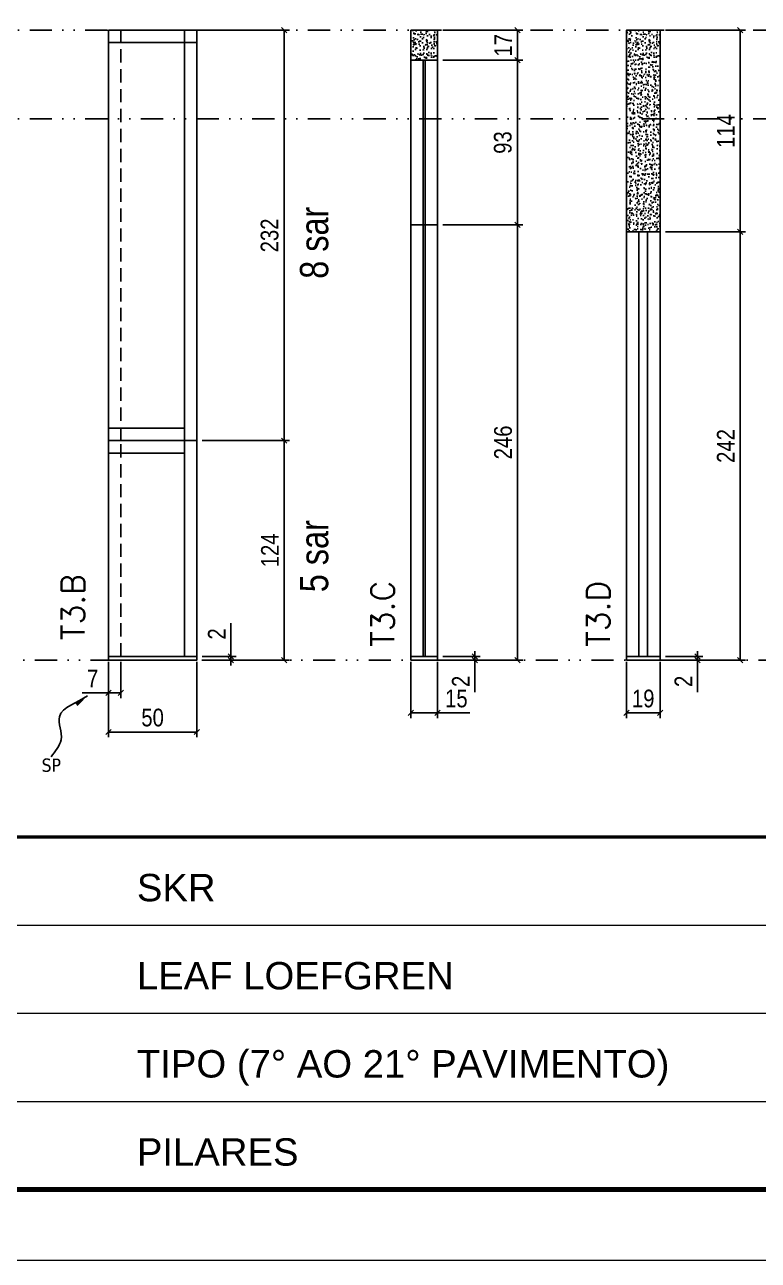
# Model space of a CAD drawing. Extents: x 14400 to 27878, y -21631 to 6985.
# Drawn here: x 15049 to 15463, y -7848 to -7150 of the extents above; entities that cross this region are included whole.
import ezdxf

# ---------------------------------------------------------------- set-up
doc = ezdxf.new("R2010")
doc.units = 0
for name, pattern in [('CONTINUO', [0]), ('DASHED', [0.75, 0.5, -0.25]), ('DIVIDE2', [0.625, 0.25, -0.125, 0, -0.125, 0, -0.125]), ('HIDDEN', [0.375, 0.25, -0.125])]:
    doc.linetypes.add(name, pattern=pattern)
for name, color, linetype in [('COTA', 241, 'Continuous'), ('NOMENCLATURA', 7, 'Continuous'), ('Nível', 160, 'Continuous'), ('Painéis', 200, 'Continuous'), ('SARR_2.2x7', 40, 'Continuous'), ('Sarrafo de Pressão', 42, 'HIDDEN'), ('texto', 7, 'Continuous')]:
    doc.layers.add(name, color=color, linetype=linetype)
for name, color, linetype, lineweight in [('Folhas', 255, 'Continuous', 9), ('SARRAFO DE PRESSAO', 251, 'DASHED', 9), ('Texto Seção', 7, 'Continuous', 15)]:
    doc.layers.add(name, color=color, linetype=linetype, lineweight=lineweight)
doc.styles.add('ARIAL', font='arial.ttf')
doc.styles.add('ARIAL_NARROW', font='ARIALN.TTF', dxfattribs={"height": 0.2})
doc.styles.add('COTA TECNICA', font='techl___.ttf', dxfattribs={"height": 10})
doc.styles.add('COTA TECNICA-50', font='techl___.ttf', dxfattribs={"height": 10})
doc.styles.add('REGUA-120', font='ROMANS.shx', dxfattribs={"height": 15})
doc.styles.get("Standard").update_dxf_attribs({"font": 'arial.ttf'})
doc.dimstyles.new('COTA PAINEL-50', dxfattribs={"dimtxt": 10, "dimasz": 3, "dimexe": 3, "dimexo": 3, "dimgap": 3, "dimtad": 1, "dimdec": 1, "dimzin": 12, "dimdsep": 46, "dimtxsty": 'COTA TECNICA-50', "dimblk1": 'OBLIQUE', "dimblk2": 'OBLIQUE', "dimsah": 1, "dimcen": 0.9, "dimclrd": 4, "dimclre": 4, "dimclrt": 240, "dimadec": 1, "dimazin": 3, "dimtfac": 1, "dimtdec": 1, "dimtmove": 0, "dimatfit": 3, "dimfxl": 1, "dimtolj": 1, "dimtzin": 12, "dimarcsym": 0})
doc.dimstyles.new('PAINEL', dxfattribs={"dimtxt": 10, "dimasz": 3, "dimexe": 3, "dimexo": 3, "dimgap": 3, "dimtad": 1, "dimdec": 1, "dimzin": 12, "dimdsep": 46, "dimtxsty": 'COTA TECNICA', "dimblk1": 'OBLIQUE', "dimblk2": 'OBLIQUE', "dimsah": 1, "dimcen": 0.9, "dimclrd": 4, "dimclre": 4, "dimclrt": 240, "dimadec": 1, "dimazin": 3, "dimtfac": 1, "dimtdec": 1, "dimtmove": 0, "dimatfit": 3, "dimfxl": 1, "dimtolj": 1, "dimtzin": 12, "dimarcsym": 0})
doc.dimstyles.get("Standard").update_dxf_attribs({"dimtxt": 0.18, "dimasz": 0.18, "dimexe": 0.18, "dimexo": 0.0625, "dimgap": 0.09, "dimtad": 0, "dimtih": 1, "dimtoh": 1, "dimdec": 4, "dimzin": 0, "dimdsep": 46, "dimtxsty": 'Standard', "dimcen": 0.09, "dimadec": 0, "dimazin": 0, "dimtfac": 1, "dimtdec": 4, "dimtofl": 0, "dimtmove": 0, "dimatfit": 3, "dimfxl": 1, "dimtolj": 1, "dimtzin": 0, "dimarcsym": 0})

# ---------------------------------------------------------------- blocks, each defined once
blk = doc.blocks.new('9999999999')
at = {"color": 30, "linetype": 'CONTINUO'}
for p, q in [((98564.56, 34379.64), (99583.98, 34379.64)), ((98564.56, 34329.83), (99487.98, 34329.83)), ((98564.56, 34280.02), (99487.98, 34280.02))]:
    blk.add_line(p, q, dxfattribs=at)
at = {"color": 30, "linetype": 'CONTINUO', "const_width": 2}
blk.add_lwpolyline([(99583.98, 34230.21), (99583.98, 34414.45, 0.414214), (99568.98, 34429.45), (98228.98, 34429.45, 0.414214), (98213.98, 34414.45), (98213.98, 34245.21, 0.414214), (98228.98, 34230.21), (99583.98, 34230.21)], format="xyb", dxfattribs=at)
at = {"layer": 'Folhas'}
blk.add_lwpolyline([(98138.98, 34190.21), (99623.98, 34190.21), (99623.98, 35240.21), (98138.98, 35240.21)], close=True, dxfattribs=at)
at = {"layer": 'Folhas', "color": 30, "const_width": 3}
blk.add_lwpolyline([(98213.98, 34230.21), (99583.98, 34230.21), (99583.98, 35200.21), (98213.98, 35200.21)], close=True, dxfattribs=at)
at = {"color": 7, "linetype": 'Continuous', "ltscale": 5, "style": 'ARIAL'}
for s, height, p in [('SKR', 15.483, (98837.68, 34393.13)), ('LEAF LOEFGREN', 15.4829, (98837.68, 34343.32)), ('TIPO (7° AO 21° PAVIMENTO)', 15.4829, (98837.68, 34293.51)), ('PILARES', 15.483, (98837.68, 34243.7))]:
    blk.add_text(s, height=height, dxfattribs=at).set_placement(p)
blk = doc.blocks.new('_Oblique')
at = {"color": 0, "linetype": 'ByBlock', "lineweight": -2}
blk.add_line((-0.5, -0.5), (0.5, 0.5), dxfattribs=at)
blk = doc.blocks.new('*D2420')
at = {"layer": 'COTA', "color": 4, "lineweight": -2, "transparency": 16777216}
for p, q in [((15096.06, -7509.89), (15096.06, -7552.57)), ((15146.06, -7509.89), (15146.06, -7552.57)), ((15096.06, -7549.57), (15146.06, -7549.57))]:
    blk.add_line(p, q, dxfattribs=at)
at = {"layer": 'Defpoints', "color": 0, "transparency": 16777216}
for p in [(15096.06, -7506.89), (15146.06, -7506.89), (15146.06, -7549.57)]:
    blk.add_point(p, dxfattribs=at)
at = {"layer": 'COTA', "color": 4, "lineweight": -2, "transparency": 16777216, "xscale": 3, "yscale": 3, "zscale": 3, "rotation": 180}
blk.add_blockref('_Oblique', (15096.06, -7549.57), dxfattribs=at)
at = {"layer": 'COTA', "color": 4, "lineweight": -2, "transparency": 16777216, "xscale": 3, "yscale": 3, "zscale": 3}
blk.add_blockref('_Oblique', (15146.06, -7549.57), dxfattribs=at)
at = {"layer": 'COTA', "color": 240, "transparency": 16777216, "insert": (15121.06, -7541.46), "char_height": 10, "attachment_point": 5, "style": 'COTA TECNICA'}
blk.add_mtext('\\A1;50', dxfattribs=at)
blk = doc.blocks.new('*D2421')
at = {"layer": 'COTA', "color": 4, "lineweight": -2, "transparency": 16777216}
for p, q in [((15096.06, -7511.89), (15096.06, -7530.4)), ((15103.06, -7509.89), (15103.06, -7530.4)), ((15096.06, -7527.4), (15081.33, -7527.4)), ((15103.06, -7527.4), (15096.06, -7527.4))]:
    blk.add_line(p, q, dxfattribs=at)
at = {"layer": 'Defpoints', "color": 0, "transparency": 16777216}
for p in [(15103.06, -7506.89), (15096.06, -7508.89), (15096.06, -7527.4)]:
    blk.add_point(p, dxfattribs=at)
at = {"layer": 'COTA', "color": 4, "lineweight": -2, "transparency": 16777216, "xscale": 3, "yscale": 3, "zscale": 3, "rotation": 180}
blk.add_blockref('_Oblique', (15096.06, -7527.4), dxfattribs=at)
at = {"layer": 'COTA', "color": 4, "lineweight": -2, "transparency": 16777216, "xscale": 3, "yscale": 3, "zscale": 3}
blk.add_blockref('_Oblique', (15103.06, -7527.4), dxfattribs=at)
at = {"layer": 'COTA', "color": 240, "transparency": 16777216, "insert": (15087.2, -7519.33), "char_height": 10, "attachment_point": 5, "style": 'COTA TECNICA-50'}
blk.add_mtext('\\A1;7', dxfattribs=at)
blk = doc.blocks.new('*D2422')
at = {"layer": 'COTA', "color": 4, "lineweight": -2, "transparency": 16777216}
for p, q in [((15165.32, -7506.89), (15165.32, -7488.09)), ((15149.06, -7506.89), (15168.32, -7506.89)), ((15165.32, -7508.89), (15165.32, -7506.89)), ((15149.06, -7508.89), (15168.32, -7508.89)), ((15165.32, -7508.89), (15165.32, -7511.89))]:
    blk.add_line(p, q, dxfattribs=at)
at = {"layer": 'Defpoints', "color": 0, "transparency": 16777216}
for p in [(15146.06, -7506.89), (15146.06, -7508.89), (15165.32, -7508.89)]:
    blk.add_point(p, dxfattribs=at)
at = {"layer": 'COTA', "color": 4, "lineweight": -2, "transparency": 16777216, "xscale": 3, "yscale": 3, "zscale": 3}
for p, rotation in [((15165.32, -7506.89), 270), ((15165.32, -7508.89), 90)]:
    blk.add_blockref('_Oblique', p, dxfattribs=dict(at, rotation=rotation))
at = {"layer": 'COTA', "color": 240, "transparency": 16777216, "insert": (15157.32, -7494.14), "char_height": 10, "attachment_point": 5, "rotation": 90, "style": 'COTA TECNICA-50'}
blk.add_mtext('\\A1;2', dxfattribs=at)
blk = doc.blocks.new('*D2414')
at = {"layer": 'COTA', "color": 4, "lineweight": -2, "transparency": 16777216}
for p, q in [((15267.02, -7509.89), (15267.02, -7541.79)), ((15282.02, -7509.89), (15282.02, -7541.79)), ((15267.02, -7538.79), (15282.02, -7538.79)), ((15282.02, -7538.79), (15300.39, -7538.79))]:
    blk.add_line(p, q, dxfattribs=at)
at = {"layer": 'Defpoints', "color": 0, "transparency": 16777216}
for p in [(15267.02, -7506.89), (15282.02, -7506.89), (15282.02, -7538.79)]:
    blk.add_point(p, dxfattribs=at)
at = {"layer": 'COTA', "color": 4, "lineweight": -2, "transparency": 16777216, "xscale": 3, "yscale": 3, "zscale": 3, "rotation": 180}
blk.add_blockref('_Oblique', (15267.02, -7538.79), dxfattribs=at)
at = {"layer": 'COTA', "color": 4, "lineweight": -2, "transparency": 16777216, "xscale": 3, "yscale": 3, "zscale": 3}
blk.add_blockref('_Oblique', (15282.02, -7538.79), dxfattribs=at)
at = {"layer": 'COTA', "color": 240, "transparency": 16777216, "insert": (15292.71, -7530.68), "char_height": 10, "attachment_point": 5, "style": 'COTA TECNICA'}
blk.add_mtext('\\A1;15', dxfattribs=at)
blk = doc.blocks.new('*D2415')
at = {"layer": 'COTA', "color": 4, "lineweight": -2, "transparency": 16777216}
for p, q in [((15285.02, -7506.89), (15306.21, -7506.89)), ((15303.21, -7506.89), (15303.21, -7503.89)), ((15303.21, -7506.89), (15303.21, -7508.89)), ((15285.02, -7508.89), (15306.21, -7508.89)), ((15303.21, -7508.89), (15303.21, -7527))]:
    blk.add_line(p, q, dxfattribs=at)
at = {"layer": 'Defpoints', "color": 0, "transparency": 16777216}
for p in [(15282.02, -7506.89), (15303.21, -7506.89), (15282.02, -7508.89)]:
    blk.add_point(p, dxfattribs=at)
at = {"layer": 'COTA', "color": 4, "lineweight": -2, "transparency": 16777216, "xscale": 3, "yscale": 3, "zscale": 3}
for p, rotation in [((15303.21, -7506.89), 270), ((15303.21, -7508.89), 90)]:
    blk.add_blockref('_Oblique', p, dxfattribs=dict(at, rotation=rotation))
at = {"layer": 'COTA', "color": 240, "transparency": 16777216, "insert": (15295.21, -7520.95), "char_height": 10, "attachment_point": 5, "rotation": 90, "style": 'COTA TECNICA-50'}
blk.add_mtext('\\A1;2', dxfattribs=at)
blk = doc.blocks.new('*D2416')
at = {"layer": 'COTA', "color": 4, "lineweight": -2, "transparency": 16777216}
for p, q in [((15285.02, -7262.89), (15330.23, -7262.89)), ((15327.23, -7508.89), (15327.23, -7262.89)), ((15285.02, -7508.89), (15330.23, -7508.89))]:
    blk.add_line(p, q, dxfattribs=at)
at = {"layer": 'Defpoints', "color": 0, "transparency": 16777216}
for p in [(15282.02, -7262.89), (15327.23, -7262.89), (15282.02, -7508.89)]:
    blk.add_point(p, dxfattribs=at)
at = {"layer": 'COTA', "color": 4, "lineweight": -2, "transparency": 16777216, "xscale": 3, "yscale": 3, "zscale": 3}
for p, rotation in [((15327.23, -7262.89), 90), ((15327.23, -7508.89), 270)]:
    blk.add_blockref('_Oblique', p, dxfattribs=dict(at, rotation=rotation))
at = {"layer": 'COTA', "color": 240, "transparency": 16777216, "insert": (15319.13, -7385.89), "char_height": 10, "attachment_point": 5, "rotation": 90, "style": 'COTA TECNICA-50'}
blk.add_mtext('\\A1;246', dxfattribs=at)
blk = doc.blocks.new('*D2433')
at = {"layer": 'COTA', "color": 4, "lineweight": -2, "transparency": 16777216}
for p, q in [((15285.02, -7152.89), (15330.23, -7152.89)), ((15327.23, -7169.89), (15327.23, -7152.89)), ((15285.02, -7169.89), (15330.23, -7169.89))]:
    blk.add_line(p, q, dxfattribs=at)
at = {"layer": 'Defpoints', "color": 0, "transparency": 16777216}
for p in [(15282.02, -7152.89), (15327.23, -7152.89), (15282.02, -7169.89)]:
    blk.add_point(p, dxfattribs=at)
at = {"layer": 'COTA', "color": 4, "lineweight": -2, "transparency": 16777216, "xscale": 3, "yscale": 3, "zscale": 3}
for p, rotation in [((15327.23, -7152.89), 90), ((15327.23, -7169.89), 270)]:
    blk.add_blockref('_Oblique', p, dxfattribs=dict(at, rotation=rotation))
at = {"layer": 'COTA', "color": 240, "transparency": 16777216, "insert": (15319.16, -7161.39), "char_height": 10, "attachment_point": 5, "rotation": 90, "style": 'COTA TECNICA'}
blk.add_mtext('\\A1;17', dxfattribs=at)
blk = doc.blocks.new('*D2417')
at = {"layer": 'COTA', "color": 4, "lineweight": -2, "transparency": 16777216}
for p, q in [((15388.79, -7509.89), (15388.79, -7541.79)), ((15407.79, -7509.89), (15407.79, -7541.79)), ((15388.79, -7538.79), (15407.79, -7538.79))]:
    blk.add_line(p, q, dxfattribs=at)
at = {"layer": 'Defpoints', "color": 0, "transparency": 16777216}
for p in [(15388.79, -7506.89), (15407.79, -7506.89), (15407.79, -7538.79)]:
    blk.add_point(p, dxfattribs=at)
at = {"layer": 'COTA', "color": 4, "lineweight": -2, "transparency": 16777216, "xscale": 3, "yscale": 3, "zscale": 3, "rotation": 180}
blk.add_blockref('_Oblique', (15388.79, -7538.79), dxfattribs=at)
at = {"layer": 'COTA', "color": 4, "lineweight": -2, "transparency": 16777216, "xscale": 3, "yscale": 3, "zscale": 3}
blk.add_blockref('_Oblique', (15407.79, -7538.79), dxfattribs=at)
at = {"layer": 'COTA', "color": 240, "transparency": 16777216, "insert": (15398.29, -7530.7), "char_height": 10, "attachment_point": 5, "style": 'COTA TECNICA'}
blk.add_mtext('\\A1;19', dxfattribs=at)
blk = doc.blocks.new('*D2418')
at = {"layer": 'COTA', "color": 4, "lineweight": -2, "transparency": 16777216}
for p, q in [((15410.79, -7506.89), (15431.99, -7506.89)), ((15428.99, -7506.89), (15428.99, -7503.89)), ((15428.99, -7506.89), (15428.99, -7508.89)), ((15410.79, -7508.89), (15431.99, -7508.89)), ((15428.99, -7508.89), (15428.99, -7527))]:
    blk.add_line(p, q, dxfattribs=at)
at = {"layer": 'Defpoints', "color": 0, "transparency": 16777216}
for p in [(15407.79, -7506.89), (15428.99, -7506.89), (15407.79, -7508.89)]:
    blk.add_point(p, dxfattribs=at)
at = {"layer": 'COTA', "color": 4, "lineweight": -2, "transparency": 16777216, "xscale": 3, "yscale": 3, "zscale": 3}
for p, rotation in [((15428.99, -7506.89), 270), ((15428.99, -7508.89), 90)]:
    blk.add_blockref('_Oblique', p, dxfattribs=dict(at, rotation=rotation))
at = {"layer": 'COTA', "color": 240, "transparency": 16777216, "insert": (15420.99, -7520.95), "char_height": 10, "attachment_point": 5, "rotation": 90, "style": 'COTA TECNICA-50'}
blk.add_mtext('\\A1;2', dxfattribs=at)
blk = doc.blocks.new('*D2419')
at = {"layer": 'COTA', "color": 4, "lineweight": -2, "transparency": 16777216}
for p, q in [((15410.79, -7266.89), (15456, -7266.89)), ((15453, -7508.89), (15453, -7266.89)), ((15410.79, -7508.89), (15456, -7508.89))]:
    blk.add_line(p, q, dxfattribs=at)
at = {"layer": 'Defpoints', "color": 0, "transparency": 16777216}
for p in [(15407.79, -7266.89), (15453, -7266.89), (15407.79, -7508.89)]:
    blk.add_point(p, dxfattribs=at)
at = {"layer": 'COTA', "color": 4, "lineweight": -2, "transparency": 16777216, "xscale": 3, "yscale": 3, "zscale": 3}
for p, rotation in [((15453, -7266.89), 90), ((15453, -7508.89), 270)]:
    blk.add_blockref('_Oblique', p, dxfattribs=dict(at, rotation=rotation))
at = {"layer": 'COTA', "color": 240, "transparency": 16777216, "insert": (15444.93, -7387.89), "char_height": 10, "attachment_point": 5, "rotation": 90, "style": 'COTA TECNICA-50'}
blk.add_mtext('\\A1;242', dxfattribs=at)
blk = doc.blocks.new('*D2434')
at = {"layer": 'COTA', "color": 4, "lineweight": -2, "transparency": 16777216}
for p, q in [((15410.79, -7152.89), (15456, -7152.89)), ((15453, -7266.89), (15453, -7152.89)), ((15410.79, -7266.89), (15456, -7266.89))]:
    blk.add_line(p, q, dxfattribs=at)
at = {"layer": 'Defpoints', "color": 0, "transparency": 16777216}
for p in [(15407.79, -7152.89), (15453, -7152.89), (15407.79, -7266.89)]:
    blk.add_point(p, dxfattribs=at)
at = {"layer": 'COTA', "color": 4, "lineweight": -2, "transparency": 16777216, "xscale": 3, "yscale": 3, "zscale": 3}
for p, rotation in [((15453, -7152.89), 90), ((15453, -7266.89), 270)]:
    blk.add_blockref('_Oblique', p, dxfattribs=dict(at, rotation=rotation))
at = {"layer": 'COTA', "color": 240, "transparency": 16777216, "insert": (15444.93, -7209.89), "char_height": 10, "attachment_point": 5, "rotation": 90, "style": 'COTA TECNICA'}
blk.add_mtext('\\A1;114', dxfattribs=at)
blk = doc.blocks.new('*D2432')
at = {"layer": 'COTA', "color": 4, "lineweight": -2, "transparency": 16777216}
for p, q in [((15285.02, -7169.89), (15330.23, -7169.89)), ((15327.23, -7262.89), (15327.23, -7169.89)), ((15285.02, -7262.89), (15330.23, -7262.89))]:
    blk.add_line(p, q, dxfattribs=at)
at = {"layer": 'Defpoints', "color": 0, "transparency": 16777216}
for p in [(15282.02, -7169.89), (15327.23, -7169.89), (15282.02, -7262.89)]:
    blk.add_point(p, dxfattribs=at)
at = {"layer": 'COTA', "color": 4, "lineweight": -2, "transparency": 16777216, "xscale": 3, "yscale": 3, "zscale": 3}
for p, rotation in [((15327.23, -7169.89), 90), ((15327.23, -7262.89), 270)]:
    blk.add_blockref('_Oblique', p, dxfattribs=dict(at, rotation=rotation))
at = {"layer": 'COTA', "color": 240, "transparency": 16777216, "insert": (15318.98, -7216.39), "char_height": 10, "attachment_point": 5, "rotation": 90, "style": 'COTA TECNICA'}
blk.add_mtext('\\A1;93', dxfattribs=at)
blk = doc.blocks.new('*D2441')
at = {"layer": 'COTA', "color": 4, "linetype": 'ByBlock', "lineweight": -2, "transparency": 16777216}
for p, q in [((15149.06, -7384.89), (15198.43, -7384.89)), ((15195.43, -7508.89), (15195.43, -7384.89)), ((15149.06, -7508.89), (15198.43, -7508.89))]:
    blk.add_line(p, q, dxfattribs=at)
at = {"layer": 'Defpoints', "color": 0, "linetype": 'ByBlock', "transparency": 16777216}
for p in [(15146.06, -7384.89), (15195.43, -7384.89), (15146.06, -7508.89)]:
    blk.add_point(p, dxfattribs=at)
at = {"layer": 'COTA', "color": 4, "linetype": 'ByBlock', "lineweight": -2, "transparency": 16777216, "xscale": 3, "yscale": 3, "zscale": 3}
for p, rotation in [((15195.43, -7384.89), 90), ((15195.43, -7508.89), 270)]:
    blk.add_blockref('_Oblique', p, dxfattribs=dict(at, rotation=rotation))
at = {"layer": 'COTA', "color": 240, "linetype": 'ByBlock', "transparency": 16777216, "insert": (15187.36, -7446.89), "char_height": 10, "attachment_point": 5, "rotation": 90, "style": 'COTA TECNICA'}
blk.add_mtext('\\A1;124', dxfattribs=at)
blk = doc.blocks.new('*D2439')
at = {"layer": 'COTA', "color": 4, "linetype": 'ByBlock', "lineweight": -2, "transparency": 16777216}
for p, q in [((15149.06, -7384.89), (15198.43, -7384.89)), ((15195.43, -7508.89), (15195.43, -7384.89)), ((15149.06, -7508.89), (15198.43, -7508.89))]:
    blk.add_line(p, q, dxfattribs=at)
at = {"layer": 'Defpoints', "color": 0, "linetype": 'ByBlock', "transparency": 16777216}
for p in [(15146.06, -7384.89), (15195.43, -7384.89), (15146.06, -7508.89)]:
    blk.add_point(p, dxfattribs=at)
at = {"layer": 'COTA', "color": 4, "linetype": 'ByBlock', "lineweight": -2, "transparency": 16777216, "xscale": 3, "yscale": 3, "zscale": 3}
for p, rotation in [((15195.43, -7384.89), 90), ((15195.43, -7508.89), 270)]:
    blk.add_blockref('_Oblique', p, dxfattribs=dict(at, rotation=rotation))
at = {"layer": 'COTA', "color": 240, "linetype": 'ByBlock', "transparency": 16777216, "insert": (15187.36, -7446.89), "char_height": 10, "attachment_point": 5, "rotation": 90, "style": 'COTA TECNICA'}
blk.add_mtext('\\A1;124', dxfattribs=at)
blk = doc.blocks.new('*D2440')
at = {"layer": 'COTA', "color": 4, "lineweight": -2, "transparency": 16777216}
for p, q in [((15149.06, -7152.89), (15198.43, -7152.89)), ((15195.43, -7384.89), (15195.43, -7152.89)), ((15149.06, -7384.89), (15198.43, -7384.89))]:
    blk.add_line(p, q, dxfattribs=at)
at = {"layer": 'Defpoints', "color": 0, "transparency": 16777216}
for p in [(15146.06, -7152.89), (15195.43, -7152.89), (15146.06, -7384.89)]:
    blk.add_point(p, dxfattribs=at)
at = {"layer": 'COTA', "color": 4, "lineweight": -2, "transparency": 16777216, "xscale": 3, "yscale": 3, "zscale": 3}
for p, rotation in [((15195.43, -7152.89), 90), ((15195.43, -7384.89), 270)]:
    blk.add_blockref('_Oblique', p, dxfattribs=dict(at, rotation=rotation))
at = {"layer": 'COTA', "color": 240, "transparency": 16777216, "insert": (15187.21, -7268.89), "char_height": 10, "attachment_point": 5, "rotation": 90, "style": 'COTA TECNICA'}
blk.add_mtext('\\A1;232', dxfattribs=at)

msp = doc.modelspace()

# ---------------------------------------------------------------- hatches: boundary and pattern name
at = {"layer": 'COTA'}
h = msp.add_hatch(dxfattribs=at)
h.set_pattern_fill('AR-CONC', color=256, scale=0.03)
h.set_pattern_definition([(50, (-189.412, -10342.176), (5.4655401, -0.4781726), [0.5715, -6.2865]), (355, (-189.412, -10342.176), (-1.0573026, 5.7317054), [0.4572, -5.0292175]), (100.451445, (-188.9566, -10342.216), (4.4082374, 5.2535326), [0.4857003, -5.3427073]), (46.1842, (-189.412, -10340.652), (8.1323712, -1.2612698), [0.85725, -9.42975]), (96.63556, (-188.7344, -10340.757), (7.122124, 7.4227837), [0.7285507, -8.0140682]), (351.18415, (-189.412, -10340.652), (7.122124, 7.4227837), [0.685799, -7.543792]), (21, (-188.65, -10341.033), (4.5484317, -3.067956), [0.5715, -6.2865]), (326, (-188.65, -10341.033), (1.8540609, 5.525639), [0.4572, -5.0292]), (71.451445, (-188.271, -10341.2886), (6.4024926, 2.457683), [0.4857003, -5.3426981]), (37.5, (-189.4121, -10342.176), (0.0926581, 2.53665117), [0, -4.96824, 0, -5.1054, 0, -5.04825]), (7.5, (-189.412, -10342.176), (2.00458988, 3.00541724), [0, -2.91084, 0, -4.85394, 0, -1.92405]), (327.5, (-191.1114, -10342.176), (4.06771786, -0.17186232), [0, -1.905, 0, -5.9436, 0, -7.8867]), (317.5, (-191.8734, -10342.176), (4.44387544, 0.7627947), [0, -2.4765, 0, -3.94716, 0, -5.6007])])
h.paths.add_polyline_path([(15267.022, -7169.891), (15282.022, -7169.891), (15282.022, -7152.891), (15267.022, -7152.891)])
h = msp.add_hatch(dxfattribs=at)
h.set_pattern_fill('AR-CONC', color=256, scale=0.03)
h.set_pattern_definition([(50, (-63.6394, -10342.176), (5.4655401, -0.4781726), [0.5715, -6.2865]), (355, (-63.6394, -10342.176), (-1.0573026, 5.7317054), [0.4572, -5.0292175]), (100.451445, (-63.184, -10342.216), (4.4082374, 5.2535326), [0.4857003, -5.3427073]), (46.1842, (-63.6394, -10340.652), (8.1323712, -1.2612698), [0.85725, -9.42975]), (96.63556, (-62.962, -10340.757), (7.122124, 7.4227837), [0.7285507, -8.0140682]), (351.18415, (-63.639, -10340.652), (7.122124, 7.4227837), [0.685799, -7.543792]), (21, (-62.8774, -10341.033), (4.5484317, -3.067956), [0.5715, -6.2865]), (326, (-62.8774, -10341.033), (1.8540609, 5.525639), [0.4572, -5.0292]), (71.451445, (-62.4984, -10341.2886), (6.4024926, 2.457683), [0.4857003, -5.3426981]), (37.5, (-63.6394, -10342.176), (0.0926581, 2.53665117), [0, -4.96824, 0, -5.1054, 0, -5.04825]), (7.5, (-63.6394, -10342.176), (2.00458988, 3.00541724), [0, -2.91084, 0, -4.85394, 0, -1.92405]), (327.5, (-65.3387, -10342.176), (4.06771786, -0.17186232), [0, -1.905, 0, -5.9436, 0, -7.8867]), (317.5, (-66.1007, -10342.176), (4.44387544, 0.7627947), [0, -2.4765, 0, -3.94716, 0, -5.6007])])
h.paths.add_polyline_path([(15388.794, -7266.891), (15407.794, -7266.891), (15407.794, -7152.891), (15388.794, -7152.891)])

# ---------------------------------------------------------------- linework, layer by layer
for points in [[(15267.022, -7169.891), (15282.022, -7169.891), (15282.022, -7152.891), (15267.022, -7152.891)], [(15388.794, -7266.891), (15407.794, -7266.891), (15407.794, -7152.891), (15388.794, -7152.891)]]:
    msp.add_lwpolyline(points, close=True, dxfattribs=at)
at = {"layer": 'Nível', "color": 4, "linetype": 'DIVIDE2', "ltscale": 50}
for p, q in [((14831.451, -7152.891), (15858.467, -7152.891)), ((14831.451, -7202.891), (15858.467, -7202.891)), ((14488.467, -7508.891), (15858.467, -7508.891))]:
    msp.add_line(p, q, dxfattribs=at)
at = {"layer": 'Painéis'}
for p, q in [((15096.061, -7506.891), (15096.061, -7152.891)), ((15096.061, -7152.891), (15146.061, -7152.891)), ((15146.061, -7152.891), (15146.061, -7506.891)), ((15267.022, -7169.891), (15267.022, -7506.891)), ((15267.022, -7169.891), (15282.022, -7169.891)), ((15282.022, -7169.891), (15282.022, -7506.891)), ((15267.022, -7262.891), (15282.022, -7262.891)), ((15388.794, -7266.891), (15388.794, -7506.891)), ((15388.794, -7266.891), (15407.794, -7266.891)), ((15407.794, -7266.891), (15407.794, -7506.891)), ((15096.061, -7384.891), (15146.061, -7384.891)), ((15146.061, -7506.891), (15096.061, -7506.891)), ((15267.022, -7506.891), (15282.022, -7506.891)), ((15267.022, -7508.891), (15267.022, -7506.891)), ((15282.022, -7506.891), (15282.022, -7508.891)), ((15388.794, -7506.891), (15407.794, -7506.891)), ((15388.794, -7508.891), (15388.794, -7506.891)), ((15407.794, -7506.891), (15407.794, -7508.891)), ((15282.022, -7508.891), (15267.022, -7508.891)), ((15407.794, -7508.891), (15388.794, -7508.891))]:
    msp.add_line(p, q, dxfattribs=at)
msp.add_lwpolyline([(15096.061, -7506.891), (15146.061, -7506.891), (15146.061, -7508.891), (15096.061, -7508.891)], close=True, dxfattribs=at)
at = {"layer": 'SARR_2.2x7'}
for p, q in [((15139.061, -7384.891), (15139.061, -7152.891)), ((15096.061, -7159.891), (15146.061, -7159.891)), ((15274.022, -7169.891), (15274.022, -7262.891)), ((15275.022, -7169.891), (15275.022, -7262.891)), ((15274.022, -7262.891), (15274.022, -7506.891)), ((15275.022, -7262.891), (15275.022, -7506.891)), ((15395.794, -7266.891), (15395.794, -7506.891)), ((15400.794, -7266.891), (15400.794, -7506.891)), ((15096.061, -7377.891), (15139.061, -7377.891)), ((15139.061, -7506.891), (15139.061, -7384.891)), ((15096.061, -7391.891), (15139.061, -7391.891))]:
    msp.add_line(p, q, dxfattribs=at)
at = {"layer": 'Sarrafo de Pressão', "ltscale": 30}
for p, q in [((15103.061, -7384.891), (15103.061, -7152.891)), ((15103.061, -7506.891), (15103.061, -7384.891))]:
    msp.add_line(p, q, dxfattribs=at)

# ---------------------------------------------------------------- block references
at = {"layer": 'SARRAFO DE PRESSAO', "color": 6, "linetype": 'ByBlock'}
msp.add_blockref('9999999999', (-83725.511, -42038.379), dxfattribs=at)

# ---------------------------------------------------------------- texts
at = {"layer": 'NOMENCLATURA', "style": 'ARIAL_NARROW'}
for s, p in [('8 sar', (15220.304, -7293.395)), ('5 sar', (15220.304, -7470.567))]:
    msp.add_text(s, height=16, rotation=90, dxfattribs=at).set_placement(p)
at = {"layer": 'texto', "color": 0, "insert": (15063.813, -7568.382), "char_height": 7.5, "attachment_point": 5}
msp.add_mtext('{\\fTahoma|b0|i0|c0|p34;\\C4;SP}', dxfattribs=at)
at = {"layer": 'Texto Seção', "char_height": 13, "attachment_point": 7, "rotation": 90, "style": 'REGUA-120'}
for s, insert, width in [('T3.B', (15082.59, -7497.639), 285.32988), ('T3.C', (15257.571, -7501.479), 370.6998), ('T3.D', (15379.344, -7501.479), 370.6998)]:
    msp.add_mtext(s, dxfattribs=dict(at, insert=insert, width=width))

# ---------------------------------------------------------------- dimensions: what is measured, and where the dimension line sits
at = {"layer": 'COTA'}
for base, p1, p2, angle, dimstyle, picture, middle in [((15195.428, -7152.891), (15146.061, -7384.891), (15146.061, -7152.891), 90, 'PAINEL', '*D2440', (15187.209, -7268.891)), ((15327.232, -7152.891), (15282.022, -7169.891), (15282.022, -7152.891), 90, 'PAINEL', '*D2433', (15319.159, -7161.391)), ((15453.005, -7152.891), (15407.794, -7266.891), (15407.794, -7152.891), 90, 'PAINEL', '*D2434', (15444.932, -7209.891)), ((15327.232, -7169.891), (15282.022, -7262.891), (15282.022, -7169.891), 90, 'PAINEL', '*D2432', (15318.984, -7216.391)), ((15327.232, -7262.891), (15282.022, -7508.891), (15282.022, -7262.891), 90, 'COTA PAINEL-50', '*D2416', (15319.13, -7385.891)), ((15453.005, -7266.891), (15407.794, -7508.891), (15407.794, -7266.891), 90, 'COTA PAINEL-50', '*D2419', (15444.932, -7387.891)), ((15096.061, -7527.401), (15103.061, -7506.891), (15096.061, -7508.891), 180, 'COTA PAINEL-50', '*D2421', (15087.195, -7519.328))]:
    dim = msp.add_linear_dim(base=base, p1=p1, p2=p2, angle=angle, dimstyle=dimstyle, dxfattribs=at)
    dim.commit()
    dim.dimension.update_dxf_attribs({"geometry": picture, "text_midpoint": middle})
at = {"layer": 'COTA', "linetype": 'ByBlock'}
for picture in ['*D2441', '*D2439']:
    dim = msp.add_aligned_dim(p1=(15146.061, -7508.891), p2=(15146.061, -7384.891), distance=-49.367, dimstyle='PAINEL', dxfattribs=at)
    dim.commit()
    dim.dimension.update_dxf_attribs({"geometry": picture, "text_midpoint": (15187.355, -7446.891)})
at = {"layer": 'COTA'}
for base, p1, p2, picture, middle in [((15165.319, -7508.891), (15146.061, -7506.891), (15146.061, -7508.891), '*D2422', (15165.319, -7494.144)), ((15303.215, -7506.891), (15282.022, -7508.891), (15282.022, -7506.891), '*D2415', (15303.215, -7520.946)), ((15428.988, -7506.891), (15407.794, -7508.891), (15407.794, -7506.891), '*D2418', (15428.988, -7520.946))]:
    dim = msp.add_linear_dim(base=base, p1=p1, p2=p2, angle=90, dimstyle='COTA PAINEL-50', dxfattribs=at)
    dim.commit()
    dim.dimension.update_dxf_attribs({"geometry": picture, "text_midpoint": middle, "dimtype": 160})
dim = msp.add_linear_dim(base=(15146.061, -7549.569), p1=(15096.061, -7506.891), p2=(15146.061, -7506.891), angle=0, dimstyle='PAINEL', override={"dimarcsym": 2}, dxfattribs=at)
dim.commit()
dim.dimension.update_dxf_attribs({"geometry": '*D2420', "text_midpoint": (15121.061, -7541.459)})
for base, p1, p2, picture, middle in [((15282.022, -7538.785), (15267.022, -7506.891), (15282.022, -7506.891), '*D2414', (15292.707, -7530.675)), ((15407.794, -7538.785), (15388.794, -7506.891), (15407.794, -7506.891), '*D2417', (15398.294, -7530.697))]:
    dim = msp.add_linear_dim(base=base, p1=p1, p2=p2, dimstyle='PAINEL', override={"dimarcsym": 2}, dxfattribs=at)
    dim.commit()
    dim.dimension.update_dxf_attribs({"geometry": picture, "text_midpoint": middle})

# ---------------------------------------------------------------- leaders
at = {"layer": 'COTA', "path_type": 1}
msp.add_leader([(15084.232, -7529.072), (15068.447, -7540.907), (15069.372, -7553.913), (15063.819, -7563.695)], dimstyle='Standard', override={"dimasz": 8}, dxfattribs=at)

doc.saveas('drawing.dxf')
